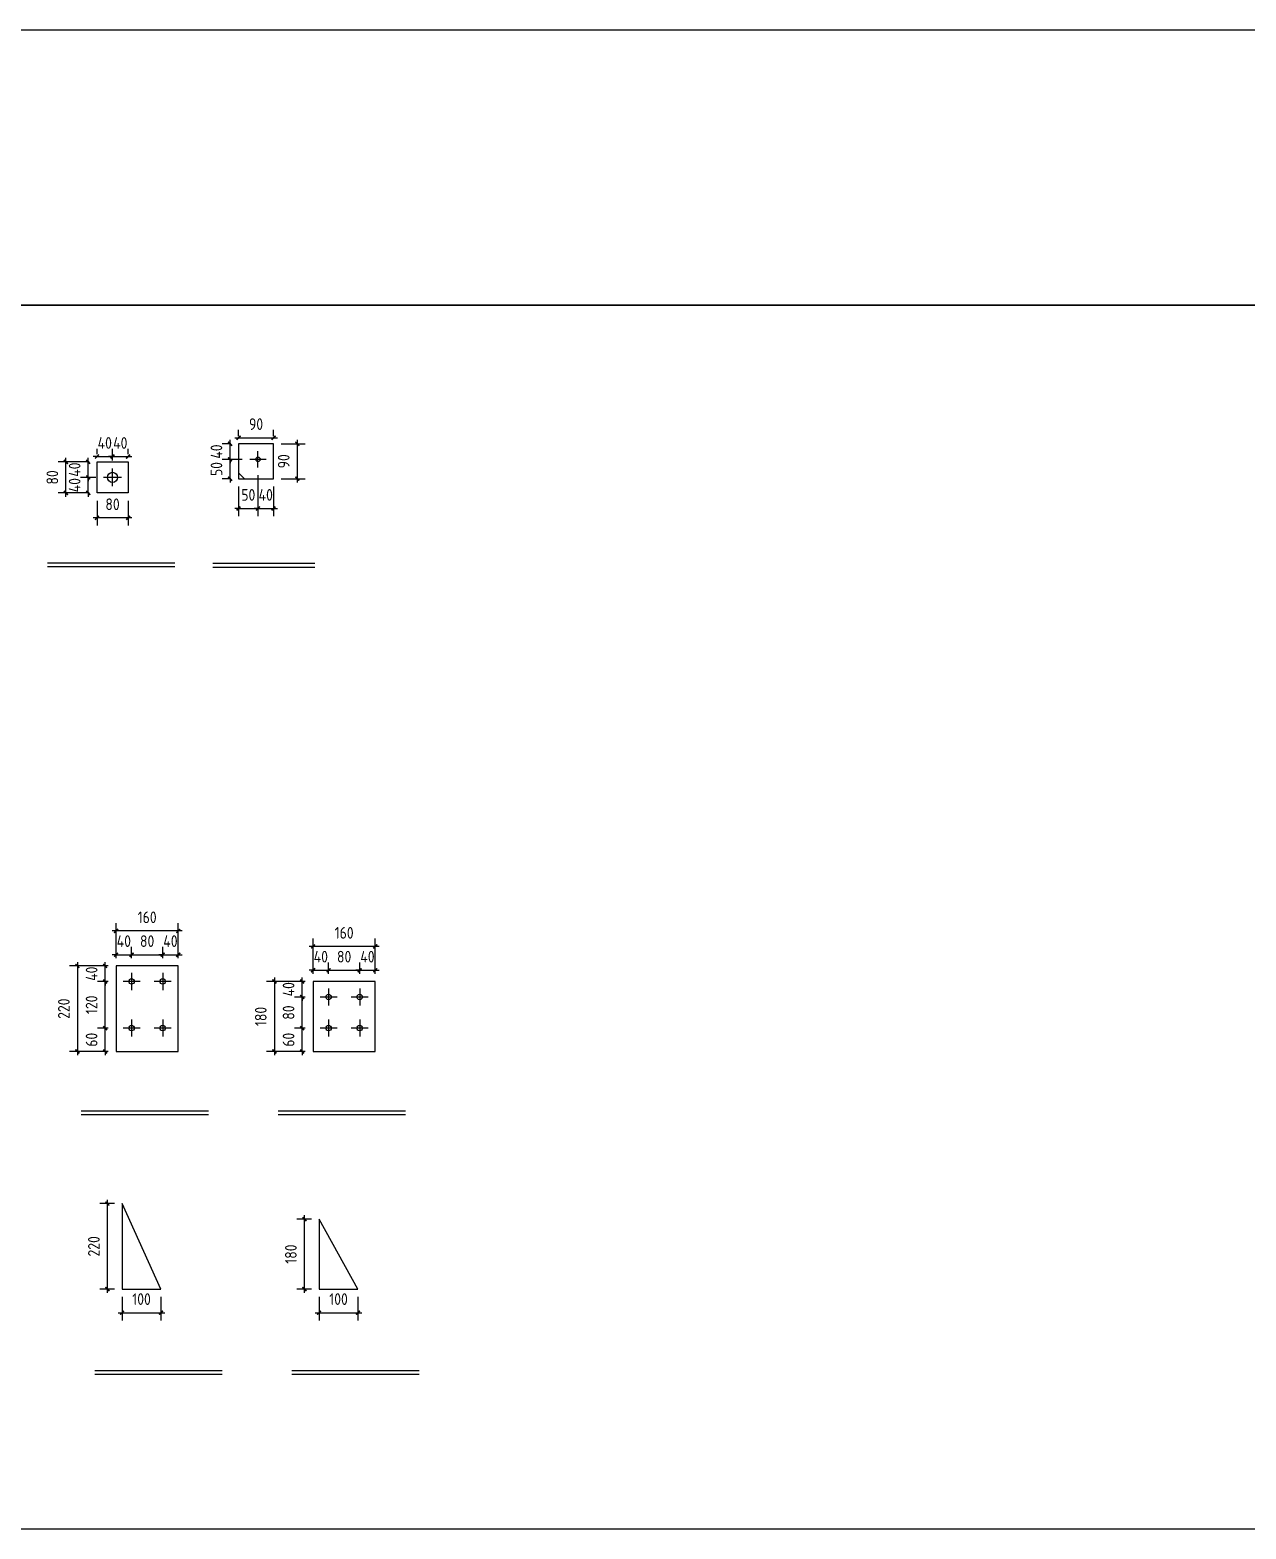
# Model space of a CAD drawing. Extents: x 564571 to 676920, y 109762 to 182243.
# Drawn here: x 566781 to 569912, y 171862 to 175721 of the extents above; entities that cross this region are included whole.
import ezdxf

# ---------------------------------------------------------------- set-up
doc = ezdxf.new("R2010")
doc.units = 0
doc.header["$LTSCALE"] = 1000
doc.header["$MEASUREMENT"] = 0
doc.styles.get("Standard").update_dxf_attribs({"font": 'gbenor.shx', "bigfont": 'gbcbig.shx'})
doc.dimstyles.get("Standard").update_dxf_attribs({"dimscale": 100, "dimtxt": 3.5, "dimasz": 1, "dimexe": 2.5, "dimexo": 3, "dimgap": 1.5, "dimtad": 1, "dimdec": 0, "dimzin": 0, "dimdsep": 46, "dimtxsty": 'Standard', "dimblk": 'ARCHTICK', "dimcen": 0.09, "dimadec": 0, "dimazin": 0, "dimtfac": 1, "dimtdec": 0, "dimtix": 1, "dimtmove": 2, "dimatfit": 3, "dimfxl": 1, "dimtolj": 1, "dimtzin": 0, "dimarcsym": 0})

# ---------------------------------------------------------------- blocks, each defined once
blk = doc.blocks.new('_ArchTick')
at = {"color": 0, "linetype": 'ByBlock', "const_width": 0.4}
blk.add_lwpolyline([(-0.5, -0.5), (0.5, 0.5)], dxfattribs=at)
blk = doc.blocks.new('*D6')
at = {"color": 3, "lineweight": -2}
for p, q in [((567367.8, 174574.5), (567367.8, 174469)), ((567317.8, 174545.5), (567317.8, 174469)), ((567317.8, 174489), (567307.8, 174489)), ((567317.8, 174489), (567367.8, 174489)), ((567367.8, 174489), (567377.8, 174489))]:
    blk.add_line(p, q, dxfattribs=at)
at = {"layer": 'Defpoints', "color": 0}
for p in [(567367.8, 174594.5), (567317.8, 174565.5), (567367.8, 174489)]:
    blk.add_point(p, dxfattribs=at)
at = {"color": 3, "lineweight": -2, "xscale": 10, "yscale": 10, "zscale": 10}
blk.add_blockref('_ArchTick', (567317.8, 174489), dxfattribs=at)
at = {"color": 3, "lineweight": -2, "xscale": 10, "yscale": 10, "zscale": 10, "rotation": 180}
blk.add_blockref('_ArchTick', (567367.8, 174489), dxfattribs=at)
at = {"color": 0, "insert": (567342.8, 174524), "char_height": 30, "attachment_point": 5}
blk.add_mtext('\\A1;50', dxfattribs=at)
blk = doc.blocks.new('*D7')
at = {"color": 3, "lineweight": -2}
for p, q in [((567367.8, 174574.5), (567367.8, 174469)), ((567407.8, 174545.5), (567407.8, 174469)), ((567367.8, 174489), (567357.8, 174489)), ((567367.8, 174489), (567407.8, 174489)), ((567407.8, 174489), (567417.8, 174489))]:
    blk.add_line(p, q, dxfattribs=at)
at = {"layer": 'Defpoints', "color": 0}
for p in [(567367.8, 174594.5), (567407.8, 174565.5), (567407.8, 174489)]:
    blk.add_point(p, dxfattribs=at)
at = {"color": 3, "lineweight": -2, "xscale": 10, "yscale": 10, "zscale": 10}
blk.add_blockref('_ArchTick', (567367.8, 174489), dxfattribs=at)
at = {"color": 3, "lineweight": -2, "xscale": 10, "yscale": 10, "zscale": 10, "rotation": 180}
blk.add_blockref('_ArchTick', (567407.8, 174489), dxfattribs=at)
at = {"color": 0, "insert": (567387.8, 174524), "char_height": 30, "attachment_point": 5}
blk.add_mtext('\\A1;40', dxfattribs=at)
blk = doc.blocks.new('*D8')
at = {"color": 3, "lineweight": -2}
for p, q in [((567326.8, 174615.5), (567275.9, 174615.5)), ((567295.9, 174615.5), (567295.9, 174625.5)), ((567295.9, 174565.5), (567295.9, 174615.5)), ((567297.8, 174565.5), (567275.9, 174565.5)), ((567295.9, 174565.5), (567295.9, 174555.5))]:
    blk.add_line(p, q, dxfattribs=at)
at = {"layer": 'Defpoints', "color": 0}
for p in [(567295.9, 174615.5), (567346.8, 174615.5), (567317.8, 174565.5)]:
    blk.add_point(p, dxfattribs=at)
at = {"color": 3, "lineweight": -2, "xscale": 10, "yscale": 10, "zscale": 10}
for p, rotation in [((567295.9, 174615.5), 270), ((567295.9, 174565.5), 90)]:
    blk.add_blockref('_ArchTick', p, dxfattribs=dict(at, rotation=rotation))
at = {"color": 0, "insert": (567260.9, 174590.5), "char_height": 30, "attachment_point": 5, "rotation": 90}
blk.add_mtext('\\A1;50', dxfattribs=at)
blk = doc.blocks.new('*D9')
at = {"color": 3, "lineweight": -2}
for p, q in [((567297.8, 174655.5), (567275.9, 174655.5)), ((567295.9, 174655.5), (567295.9, 174665.5)), ((567295.9, 174615.5), (567295.9, 174655.5)), ((567326.8, 174615.5), (567275.9, 174615.5)), ((567295.9, 174615.5), (567295.9, 174605.5))]:
    blk.add_line(p, q, dxfattribs=at)
at = {"layer": 'Defpoints', "color": 0}
for p in [(567295.9, 174655.5), (567317.8, 174655.5), (567346.8, 174615.5)]:
    blk.add_point(p, dxfattribs=at)
at = {"color": 3, "lineweight": -2, "xscale": 10, "yscale": 10, "zscale": 10}
for p, rotation in [((567295.9, 174655.5), 270), ((567295.9, 174615.5), 90)]:
    blk.add_blockref('_ArchTick', p, dxfattribs=dict(at, rotation=rotation))
at = {"color": 0, "insert": (567260.9, 174635.5), "char_height": 30, "attachment_point": 5, "rotation": 90}
blk.add_mtext('\\A1;40', dxfattribs=at)
blk = doc.blocks.new('*D10')
at = {"color": 3, "lineweight": -2}
for p, q in [((567307.8, 174671.1), (567417.8, 174671.1)), ((567317.8, 174675.5), (567317.8, 174691.1)), ((567407.8, 174675.5), (567407.8, 174691.1))]:
    blk.add_line(p, q, dxfattribs=at)
at = {"layer": 'Defpoints', "color": 0}
for p in [(567407.8, 174671.1), (567317.8, 174655.5), (567407.8, 174655.5)]:
    blk.add_point(p, dxfattribs=at)
at = {"color": 3, "lineweight": -2, "xscale": 10, "yscale": 10, "zscale": 10, "rotation": 180}
blk.add_blockref('_ArchTick', (567317.8, 174671.1), dxfattribs=at)
at = {"color": 3, "lineweight": -2, "xscale": 10, "yscale": 10, "zscale": 10}
blk.add_blockref('_ArchTick', (567407.8, 174671.1), dxfattribs=at)
at = {"color": 0, "insert": (567362.8, 174706.1), "char_height": 30, "attachment_point": 5}
blk.add_mtext('\\A1;90', dxfattribs=at)
blk = doc.blocks.new('*D11')
at = {"color": 3, "lineweight": -2}
for p, q in [((567427.8, 174655.5), (567489.1, 174655.5)), ((567469.1, 174555.5), (567469.1, 174665.5)), ((567427.8, 174565.5), (567489.1, 174565.5))]:
    blk.add_line(p, q, dxfattribs=at)
at = {"layer": 'Defpoints', "color": 0}
for p in [(567407.8, 174655.5), (567469.1, 174655.5), (567407.8, 174565.5)]:
    blk.add_point(p, dxfattribs=at)
at = {"color": 3, "lineweight": -2, "xscale": 10, "yscale": 10, "zscale": 10}
for p, rotation in [((567469.1, 174655.5), 90), ((567469.1, 174565.5), 270)]:
    blk.add_blockref('_ArchTick', p, dxfattribs=dict(at, rotation=rotation))
at = {"color": 0, "insert": (567434.1, 174610.5), "char_height": 30, "attachment_point": 5, "rotation": 90}
blk.add_mtext('\\A1;90', dxfattribs=at)
blk = doc.blocks.new('*D20')
at = {"color": 3, "lineweight": -2}
for p, q in [((566950.3, 174569.1), (566910.7, 174569.1)), ((566930.7, 174569.1), (566930.7, 174579.1)), ((566930.7, 174529), (566930.7, 174569.1)), ((566933.3, 174529), (566910.7, 174529)), ((566930.7, 174529), (566930.7, 174519))]:
    blk.add_line(p, q, dxfattribs=at)
at = {"layer": 'Defpoints', "color": 0}
for p in [(566930.7, 174569.1), (566970.3, 174569.1), (566953.3, 174529)]:
    blk.add_point(p, dxfattribs=at)
at = {"color": 3, "lineweight": -2, "xscale": 10, "yscale": 10, "zscale": 10}
for p, rotation in [((566930.7, 174569.1), 270), ((566930.7, 174529), 90)]:
    blk.add_blockref('_ArchTick', p, dxfattribs=dict(at, rotation=rotation))
at = {"color": 0, "insert": (566895.7, 174549), "char_height": 30, "attachment_point": 5, "rotation": 90}
blk.add_mtext('\\A1;40', dxfattribs=at)
blk = doc.blocks.new('*D21')
at = {"color": 3, "lineweight": -2}
for p, q in [((566933.3, 174609), (566910.7, 174609)), ((566930.7, 174609), (566930.7, 174619)), ((566930.7, 174569.1), (566930.7, 174609)), ((566950.3, 174569.1), (566910.7, 174569.1)), ((566930.7, 174569.1), (566930.7, 174559.1))]:
    blk.add_line(p, q, dxfattribs=at)
at = {"layer": 'Defpoints', "color": 0}
for p in [(566930.7, 174609), (566953.3, 174609), (566970.3, 174569.1)]:
    blk.add_point(p, dxfattribs=at)
at = {"color": 3, "lineweight": -2, "xscale": 10, "yscale": 10, "zscale": 10}
for p, rotation in [((566930.7, 174609), 270), ((566930.7, 174569.1), 90)]:
    blk.add_blockref('_ArchTick', p, dxfattribs=dict(at, rotation=rotation))
at = {"color": 0, "insert": (566895.7, 174589), "char_height": 30, "attachment_point": 5, "rotation": 90}
blk.add_mtext('\\A1;40', dxfattribs=at)
blk = doc.blocks.new('*D22')
at = {"color": 3, "lineweight": -2}
for p, q in [((566933.3, 174609), (566853.3, 174609)), ((566873.3, 174519), (566873.3, 174619)), ((566933.3, 174529), (566853.3, 174529))]:
    blk.add_line(p, q, dxfattribs=at)
at = {"layer": 'Defpoints', "color": 0}
for p in [(566873.3, 174609), (566953.3, 174609), (566953.3, 174529)]:
    blk.add_point(p, dxfattribs=at)
at = {"color": 3, "lineweight": -2, "xscale": 10, "yscale": 10, "zscale": 10}
for p, rotation in [((566873.3, 174609), 90), ((566873.3, 174529), 270)]:
    blk.add_blockref('_ArchTick', p, dxfattribs=dict(at, rotation=rotation))
at = {"color": 0, "insert": (566838.3, 174569), "char_height": 30, "attachment_point": 5, "rotation": 90}
blk.add_mtext('\\A1;80', dxfattribs=at)
blk = doc.blocks.new('*D23')
at = {"color": 3, "lineweight": -2}
for p, q in [((566953.3, 174629), (566953.3, 174642.7)), ((566993.3, 174612.1), (566993.3, 174642.7)), ((566953.3, 174622.7), (566943.3, 174622.7)), ((566953.3, 174622.7), (566993.3, 174622.7)), ((566993.3, 174622.7), (567003.3, 174622.7))]:
    blk.add_line(p, q, dxfattribs=at)
at = {"layer": 'Defpoints', "color": 0}
for p in [(566953.3, 174609), (566993.3, 174622.7), (566993.3, 174592.1)]:
    blk.add_point(p, dxfattribs=at)
at = {"color": 3, "lineweight": -2, "xscale": 10, "yscale": 10, "zscale": 10}
blk.add_blockref('_ArchTick', (566953.3, 174622.7), dxfattribs=at)
at = {"color": 3, "lineweight": -2, "xscale": 10, "yscale": 10, "zscale": 10, "rotation": 180}
blk.add_blockref('_ArchTick', (566993.3, 174622.7), dxfattribs=at)
at = {"color": 0, "insert": (566973.3, 174657.7), "char_height": 30, "attachment_point": 5}
blk.add_mtext('\\A1;40', dxfattribs=at)
blk = doc.blocks.new('*D24')
at = {"color": 3, "lineweight": -2}
for p, q in [((566993.3, 174612.1), (566993.3, 174642.7)), ((567033.3, 174629), (567033.3, 174642.7)), ((566993.3, 174622.7), (566983.3, 174622.7)), ((566993.3, 174622.7), (567033.3, 174622.7)), ((567033.3, 174622.7), (567043.3, 174622.7))]:
    blk.add_line(p, q, dxfattribs=at)
at = {"layer": 'Defpoints', "color": 0}
for p in [(566993.3, 174592.1), (567033.3, 174622.7), (567033.3, 174609)]:
    blk.add_point(p, dxfattribs=at)
at = {"color": 3, "lineweight": -2, "xscale": 10, "yscale": 10, "zscale": 10}
blk.add_blockref('_ArchTick', (566993.3, 174622.7), dxfattribs=at)
at = {"color": 3, "lineweight": -2, "xscale": 10, "yscale": 10, "zscale": 10, "rotation": 180}
blk.add_blockref('_ArchTick', (567033.3, 174622.7), dxfattribs=at)
at = {"color": 0, "insert": (567013.3, 174657.7), "char_height": 30, "attachment_point": 5}
blk.add_mtext('\\A1;40', dxfattribs=at)
blk = doc.blocks.new('*D25')
at = {"color": 3, "lineweight": -2}
for p, q in [((566953.3, 174509), (566953.3, 174444.9)), ((567033.3, 174509), (567033.3, 174444.9)), ((567043.3, 174464.9), (566943.3, 174464.9))]:
    blk.add_line(p, q, dxfattribs=at)
at = {"layer": 'Defpoints', "color": 0}
for p in [(566953.3, 174529), (567033.3, 174529), (566953.3, 174464.9)]:
    blk.add_point(p, dxfattribs=at)
at = {"color": 3, "lineweight": -2, "xscale": 10, "yscale": 10, "zscale": 10, "rotation": 180}
blk.add_blockref('_ArchTick', (566953.3, 174464.9), dxfattribs=at)
at = {"color": 3, "lineweight": -2, "xscale": 10, "yscale": 10, "zscale": 10}
blk.add_blockref('_ArchTick', (567033.3, 174464.9), dxfattribs=at)
at = {"color": 0, "insert": (566993.3, 174499.9), "char_height": 30, "attachment_point": 5}
blk.add_mtext('\\A1;80', dxfattribs=at)
blk = doc.blocks.new('*D38')
at = {"color": 3, "lineweight": -2}
for p, q in [((566974.3, 173151.6), (566974.3, 173161.6)), ((566982.4, 173151.6), (566954.3, 173151.6)), ((566974.3, 173091.6), (566974.3, 173151.6)), ((566982.4, 173091.6), (566954.3, 173091.6)), ((566974.3, 173091.6), (566974.3, 173081.6))]:
    blk.add_line(p, q, dxfattribs=at)
at = {"layer": 'Defpoints', "color": 0}
for p in [(566974.3, 173151.6), (567002.4, 173151.6), (567002.4, 173091.6)]:
    blk.add_point(p, dxfattribs=at)
at = {"color": 3, "lineweight": -2, "xscale": 10, "yscale": 10, "zscale": 10}
for p, rotation in [((566974.3, 173151.6), 270), ((566974.3, 173091.6), 90)]:
    blk.add_blockref('_ArchTick', p, dxfattribs=dict(at, rotation=rotation))
at = {"color": 0, "insert": (566939.3, 173121.6), "char_height": 30, "attachment_point": 5, "rotation": 90}
blk.add_mtext('\\A1;60', dxfattribs=at)
blk = doc.blocks.new('*D39')
at = {"color": 3, "lineweight": -2}
for p, q in [((566974.3, 173141.6), (566974.3, 173281.6)), ((566982.4, 173271.6), (566954.3, 173271.6)), ((566982.4, 173151.6), (566954.3, 173151.6))]:
    blk.add_line(p, q, dxfattribs=at)
at = {"layer": 'Defpoints', "color": 0}
for p in [(566974.3, 173271.6), (567002.4, 173271.6), (567002.4, 173151.6)]:
    blk.add_point(p, dxfattribs=at)
at = {"color": 3, "lineweight": -2, "xscale": 10, "yscale": 10, "zscale": 10}
for p, rotation in [((566974.3, 173271.6), 90), ((566974.3, 173151.6), 270)]:
    blk.add_blockref('_ArchTick', p, dxfattribs=dict(at, rotation=rotation))
at = {"color": 0, "insert": (566939.3, 173211.6), "char_height": 30, "attachment_point": 5, "rotation": 90}
blk.add_mtext('\\A1;120', dxfattribs=at)
blk = doc.blocks.new('*D42')
at = {"color": 3, "lineweight": -2}
for p, q in [((566974.3, 173311.6), (566974.3, 173321.6)), ((566982.4, 173311.6), (566954.3, 173311.6)), ((566974.3, 173271.6), (566974.3, 173311.6)), ((566982.4, 173271.6), (566954.3, 173271.6)), ((566974.3, 173271.6), (566974.3, 173261.6))]:
    blk.add_line(p, q, dxfattribs=at)
at = {"layer": 'Defpoints', "color": 0}
for p in [(566974.3, 173311.6), (567002.4, 173311.6), (567002.4, 173271.6)]:
    blk.add_point(p, dxfattribs=at)
at = {"color": 3, "lineweight": -2, "xscale": 10, "yscale": 10, "zscale": 10}
for p, rotation in [((566974.3, 173311.6), 270), ((566974.3, 173271.6), 90)]:
    blk.add_blockref('_ArchTick', p, dxfattribs=dict(at, rotation=rotation))
at = {"color": 0, "insert": (566939.3, 173291.6), "char_height": 30, "attachment_point": 5, "rotation": 90}
blk.add_mtext('\\A1;40', dxfattribs=at)
blk = doc.blocks.new('*D43')
at = {"color": 3, "lineweight": -2}
for p, q in [((566902.9, 173321.6), (566902.9, 173081.6)), ((566982.4, 173311.6), (566882.9, 173311.6)), ((566982.4, 173091.6), (566882.9, 173091.6))]:
    blk.add_line(p, q, dxfattribs=at)
at = {"layer": 'Defpoints', "color": 0}
for p in [(567002.4, 173311.6), (566902.9, 173091.6), (567002.4, 173091.6)]:
    blk.add_point(p, dxfattribs=at)
at = {"color": 3, "lineweight": -2, "xscale": 10, "yscale": 10, "zscale": 10}
for p, rotation in [((566902.9, 173311.6), 90), ((566902.9, 173091.6), 270)]:
    blk.add_blockref('_ArchTick', p, dxfattribs=dict(at, rotation=rotation))
at = {"color": 0, "insert": (566867.9, 173201.6), "char_height": 30, "attachment_point": 5, "rotation": 90}
blk.add_mtext('\\A1;220', dxfattribs=at)
blk = doc.blocks.new('*D40')
at = {"color": 3, "lineweight": -2}
for p, q in [((567002.4, 173331.6), (567002.4, 173360.4)), ((567042.4, 173331.6), (567042.4, 173360.4)), ((567002.4, 173340.4), (566992.4, 173340.4)), ((567002.4, 173340.4), (567042.4, 173340.4)), ((567042.4, 173340.4), (567052.4, 173340.4))]:
    blk.add_line(p, q, dxfattribs=at)
at = {"layer": 'Defpoints', "color": 0}
for p in [(567042.4, 173340.4), (567002.4, 173311.6), (567042.4, 173311.6)]:
    blk.add_point(p, dxfattribs=at)
at = {"color": 3, "lineweight": -2, "xscale": 10, "yscale": 10, "zscale": 10}
blk.add_blockref('_ArchTick', (567002.4, 173340.4), dxfattribs=at)
at = {"color": 3, "lineweight": -2, "xscale": 10, "yscale": 10, "zscale": 10, "rotation": 180}
blk.add_blockref('_ArchTick', (567042.4, 173340.4), dxfattribs=at)
at = {"color": 0, "insert": (567022.4, 173375.4), "char_height": 30, "attachment_point": 5}
blk.add_mtext('\\A1;40', dxfattribs=at)
blk = doc.blocks.new('*D41')
at = {"color": 3, "lineweight": -2}
for p, q in [((567042.4, 173331.6), (567042.4, 173360.4)), ((567122.4, 173331.6), (567122.4, 173360.4)), ((567032.4, 173340.4), (567132.4, 173340.4))]:
    blk.add_line(p, q, dxfattribs=at)
at = {"layer": 'Defpoints', "color": 0}
for p in [(567122.4, 173340.4), (567042.4, 173311.6), (567122.4, 173311.6)]:
    blk.add_point(p, dxfattribs=at)
at = {"color": 3, "lineweight": -2, "xscale": 10, "yscale": 10, "zscale": 10, "rotation": 180}
blk.add_blockref('_ArchTick', (567042.4, 173340.4), dxfattribs=at)
at = {"color": 3, "lineweight": -2, "xscale": 10, "yscale": 10, "zscale": 10}
blk.add_blockref('_ArchTick', (567122.4, 173340.4), dxfattribs=at)
at = {"color": 0, "insert": (567082.4, 173375.4), "char_height": 30, "attachment_point": 5}
blk.add_mtext('\\A1;80', dxfattribs=at)
blk = doc.blocks.new('*D44')
at = {"color": 3, "lineweight": -2}
for p, q in [((567122.4, 173331.6), (567122.4, 173360.4)), ((567162.4, 173331.6), (567162.4, 173360.4)), ((567122.4, 173340.4), (567112.4, 173340.4)), ((567122.4, 173340.4), (567162.4, 173340.4)), ((567162.4, 173340.4), (567172.4, 173340.4))]:
    blk.add_line(p, q, dxfattribs=at)
at = {"layer": 'Defpoints', "color": 0}
for p in [(567162.4, 173340.4), (567122.4, 173311.6), (567162.4, 173311.6)]:
    blk.add_point(p, dxfattribs=at)
at = {"color": 3, "lineweight": -2, "xscale": 10, "yscale": 10, "zscale": 10}
blk.add_blockref('_ArchTick', (567122.4, 173340.4), dxfattribs=at)
at = {"color": 3, "lineweight": -2, "xscale": 10, "yscale": 10, "zscale": 10, "rotation": 180}
blk.add_blockref('_ArchTick', (567162.4, 173340.4), dxfattribs=at)
at = {"color": 0, "insert": (567142.4, 173375.4), "char_height": 30, "attachment_point": 5}
blk.add_mtext('\\A1;40', dxfattribs=at)
blk = doc.blocks.new('*D45')
at = {"color": 3, "lineweight": -2}
for p, q in [((567172.4, 173401.8), (566992.4, 173401.8)), ((567002.4, 173331.6), (567002.4, 173421.8)), ((567162.4, 173331.6), (567162.4, 173421.8))]:
    blk.add_line(p, q, dxfattribs=at)
at = {"layer": 'Defpoints', "color": 0}
for p in [(567002.4, 173401.8), (567002.4, 173311.6), (567162.4, 173311.6)]:
    blk.add_point(p, dxfattribs=at)
at = {"color": 3, "lineweight": -2, "xscale": 10, "yscale": 10, "zscale": 10, "rotation": 180}
blk.add_blockref('_ArchTick', (567002.4, 173401.8), dxfattribs=at)
at = {"color": 3, "lineweight": -2, "xscale": 10, "yscale": 10, "zscale": 10}
blk.add_blockref('_ArchTick', (567162.4, 173401.8), dxfattribs=at)
at = {"color": 0, "insert": (567082.4, 173436.8), "char_height": 30, "attachment_point": 5}
blk.add_mtext('\\A1;160', dxfattribs=at)
blk = doc.blocks.new('*D46')
at = {"color": 3, "lineweight": -2}
for p, q in [((566998, 172699.9), (566960.2, 172699.9)), ((566980.2, 172469.9), (566980.2, 172709.9)), ((566998, 172479.9), (566960.2, 172479.9))]:
    blk.add_line(p, q, dxfattribs=at)
at = {"layer": 'Defpoints', "color": 0}
for p in [(566980.2, 172699.9), (567018, 172699.9), (567018, 172479.9)]:
    blk.add_point(p, dxfattribs=at)
at = {"color": 3, "lineweight": -2, "xscale": 10, "yscale": 10, "zscale": 10}
for p, rotation in [((566980.2, 172699.9), 90), ((566980.2, 172479.9), 270)]:
    blk.add_blockref('_ArchTick', p, dxfattribs=dict(at, rotation=rotation))
at = {"color": 0, "insert": (566945.2, 172589.9), "char_height": 30, "attachment_point": 5, "rotation": 90}
blk.add_mtext('\\A1;220', dxfattribs=at)
blk = doc.blocks.new('*D47')
at = {"color": 3, "lineweight": -2}
for p, q in [((567018, 172459.9), (567018, 172399)), ((567118, 172459.9), (567118, 172399)), ((567008, 172419), (567128, 172419))]:
    blk.add_line(p, q, dxfattribs=at)
at = {"layer": 'Defpoints', "color": 0}
for p in [(567018, 172479.9), (567118, 172479.9), (567118, 172419)]:
    blk.add_point(p, dxfattribs=at)
at = {"color": 3, "lineweight": -2, "xscale": 10, "yscale": 10, "zscale": 10, "rotation": 180}
blk.add_blockref('_ArchTick', (567018, 172419), dxfattribs=at)
at = {"color": 3, "lineweight": -2, "xscale": 10, "yscale": 10, "zscale": 10}
blk.add_blockref('_ArchTick', (567118, 172419), dxfattribs=at)
at = {"color": 0, "insert": (567068, 172454), "char_height": 30, "attachment_point": 5}
blk.add_mtext('\\A1;100', dxfattribs=at)
blk = doc.blocks.new('*D48')
at = {"color": 3, "lineweight": -2}
for p, q in [((567481.5, 173151.6), (567481.5, 173161.6)), ((567489.6, 173151.6), (567461.5, 173151.6)), ((567481.5, 173091.6), (567481.5, 173151.6)), ((567489.6, 173091.6), (567461.5, 173091.6)), ((567481.5, 173091.6), (567481.5, 173081.6))]:
    blk.add_line(p, q, dxfattribs=at)
at = {"layer": 'Defpoints', "color": 0}
for p in [(567481.5, 173151.6), (567509.6, 173151.6), (567509.6, 173091.6)]:
    blk.add_point(p, dxfattribs=at)
at = {"color": 3, "lineweight": -2, "xscale": 10, "yscale": 10, "zscale": 10}
for p, rotation in [((567481.5, 173151.6), 270), ((567481.5, 173091.6), 90)]:
    blk.add_blockref('_ArchTick', p, dxfattribs=dict(at, rotation=rotation))
at = {"color": 0, "insert": (567446.5, 173121.6), "char_height": 30, "attachment_point": 5, "rotation": 90}
blk.add_mtext('\\A1;60', dxfattribs=at)
blk = doc.blocks.new('*D49')
at = {"color": 3, "lineweight": -2}
for p, q in [((567481.5, 173141.6), (567481.5, 173241.6)), ((567489.6, 173231.6), (567461.5, 173231.6)), ((567489.6, 173151.6), (567461.5, 173151.6))]:
    blk.add_line(p, q, dxfattribs=at)
at = {"layer": 'Defpoints', "color": 0}
for p in [(567481.5, 173231.6), (567509.6, 173231.6), (567509.6, 173151.6)]:
    blk.add_point(p, dxfattribs=at)
at = {"color": 3, "lineweight": -2, "xscale": 10, "yscale": 10, "zscale": 10}
for p, rotation in [((567481.5, 173231.6), 90), ((567481.5, 173151.6), 270)]:
    blk.add_blockref('_ArchTick', p, dxfattribs=dict(at, rotation=rotation))
at = {"color": 0, "insert": (567446.5, 173191.6), "char_height": 30, "attachment_point": 5, "rotation": 90}
blk.add_mtext('\\A1;80', dxfattribs=at)
blk = doc.blocks.new('*D52')
at = {"color": 3, "lineweight": -2}
for p, q in [((567481.5, 173271.6), (567481.5, 173281.6)), ((567489.6, 173271.6), (567461.5, 173271.6)), ((567481.5, 173231.6), (567481.5, 173271.6)), ((567489.6, 173231.6), (567461.5, 173231.6)), ((567481.5, 173231.6), (567481.5, 173221.6))]:
    blk.add_line(p, q, dxfattribs=at)
at = {"layer": 'Defpoints', "color": 0}
for p in [(567481.5, 173271.6), (567509.6, 173271.6), (567509.6, 173231.6)]:
    blk.add_point(p, dxfattribs=at)
at = {"color": 3, "lineweight": -2, "xscale": 10, "yscale": 10, "zscale": 10}
for p, rotation in [((567481.5, 173271.6), 270), ((567481.5, 173231.6), 90)]:
    blk.add_blockref('_ArchTick', p, dxfattribs=dict(at, rotation=rotation))
at = {"color": 0, "insert": (567446.5, 173251.6), "char_height": 30, "attachment_point": 5, "rotation": 90}
blk.add_mtext('\\A1;40', dxfattribs=at)
blk = doc.blocks.new('*D53')
at = {"color": 3, "lineweight": -2}
for p, q in [((567410, 173281.6), (567410, 173081.6)), ((567489.6, 173271.6), (567390, 173271.6)), ((567489.6, 173091.6), (567390, 173091.6))]:
    blk.add_line(p, q, dxfattribs=at)
at = {"layer": 'Defpoints', "color": 0}
for p in [(567509.6, 173271.6), (567410, 173091.6), (567509.6, 173091.6)]:
    blk.add_point(p, dxfattribs=at)
at = {"color": 3, "lineweight": -2, "xscale": 10, "yscale": 10, "zscale": 10}
for p, rotation in [((567410, 173271.6), 90), ((567410, 173091.6), 270)]:
    blk.add_blockref('_ArchTick', p, dxfattribs=dict(at, rotation=rotation))
at = {"color": 0, "insert": (567375, 173181.6), "char_height": 30, "attachment_point": 5, "rotation": 90}
blk.add_mtext('\\A1;180', dxfattribs=at)
blk = doc.blocks.new('*D50')
at = {"color": 3, "lineweight": -2}
for p, q in [((567509.6, 173291.6), (567509.6, 173320.4)), ((567549.6, 173291.6), (567549.6, 173320.4)), ((567509.6, 173300.4), (567499.6, 173300.4)), ((567509.6, 173300.4), (567549.6, 173300.4)), ((567549.6, 173300.4), (567559.6, 173300.4))]:
    blk.add_line(p, q, dxfattribs=at)
at = {"layer": 'Defpoints', "color": 0}
for p in [(567549.6, 173300.4), (567509.6, 173271.6), (567549.6, 173271.6)]:
    blk.add_point(p, dxfattribs=at)
at = {"color": 3, "lineweight": -2, "xscale": 10, "yscale": 10, "zscale": 10}
blk.add_blockref('_ArchTick', (567509.6, 173300.4), dxfattribs=at)
at = {"color": 3, "lineweight": -2, "xscale": 10, "yscale": 10, "zscale": 10, "rotation": 180}
blk.add_blockref('_ArchTick', (567549.6, 173300.4), dxfattribs=at)
at = {"color": 0, "insert": (567529.6, 173335.4), "char_height": 30, "attachment_point": 5}
blk.add_mtext('\\A1;40', dxfattribs=at)
blk = doc.blocks.new('*D51')
at = {"color": 3, "lineweight": -2}
for p, q in [((567549.6, 173291.6), (567549.6, 173320.4)), ((567629.6, 173291.6), (567629.6, 173320.4)), ((567539.6, 173300.4), (567639.6, 173300.4))]:
    blk.add_line(p, q, dxfattribs=at)
at = {"layer": 'Defpoints', "color": 0}
for p in [(567629.6, 173300.4), (567549.6, 173271.6), (567629.6, 173271.6)]:
    blk.add_point(p, dxfattribs=at)
at = {"color": 3, "lineweight": -2, "xscale": 10, "yscale": 10, "zscale": 10, "rotation": 180}
blk.add_blockref('_ArchTick', (567549.6, 173300.4), dxfattribs=at)
at = {"color": 3, "lineweight": -2, "xscale": 10, "yscale": 10, "zscale": 10}
blk.add_blockref('_ArchTick', (567629.6, 173300.4), dxfattribs=at)
at = {"color": 0, "insert": (567589.6, 173335.4), "char_height": 30, "attachment_point": 5}
blk.add_mtext('\\A1;80', dxfattribs=at)
blk = doc.blocks.new('*D54')
at = {"color": 3, "lineweight": -2}
for p, q in [((567629.6, 173291.6), (567629.6, 173320.4)), ((567669.6, 173291.6), (567669.6, 173320.4)), ((567629.6, 173300.4), (567619.6, 173300.4)), ((567629.6, 173300.4), (567669.6, 173300.4)), ((567669.6, 173300.4), (567679.6, 173300.4))]:
    blk.add_line(p, q, dxfattribs=at)
at = {"layer": 'Defpoints', "color": 0}
for p in [(567669.6, 173300.4), (567629.6, 173271.6), (567669.6, 173271.6)]:
    blk.add_point(p, dxfattribs=at)
at = {"color": 3, "lineweight": -2, "xscale": 10, "yscale": 10, "zscale": 10}
blk.add_blockref('_ArchTick', (567629.6, 173300.4), dxfattribs=at)
at = {"color": 3, "lineweight": -2, "xscale": 10, "yscale": 10, "zscale": 10, "rotation": 180}
blk.add_blockref('_ArchTick', (567669.6, 173300.4), dxfattribs=at)
at = {"color": 0, "insert": (567649.6, 173335.4), "char_height": 30, "attachment_point": 5}
blk.add_mtext('\\A1;40', dxfattribs=at)
blk = doc.blocks.new('*D55')
at = {"color": 3, "lineweight": -2}
for p, q in [((567679.6, 173361.8), (567499.6, 173361.8)), ((567509.6, 173291.6), (567509.6, 173381.8)), ((567669.6, 173291.6), (567669.6, 173381.8))]:
    blk.add_line(p, q, dxfattribs=at)
at = {"layer": 'Defpoints', "color": 0}
for p in [(567509.6, 173361.8), (567509.6, 173271.6), (567669.6, 173271.6)]:
    blk.add_point(p, dxfattribs=at)
at = {"color": 3, "lineweight": -2, "xscale": 10, "yscale": 10, "zscale": 10, "rotation": 180}
blk.add_blockref('_ArchTick', (567509.6, 173361.8), dxfattribs=at)
at = {"color": 3, "lineweight": -2, "xscale": 10, "yscale": 10, "zscale": 10}
blk.add_blockref('_ArchTick', (567669.6, 173361.8), dxfattribs=at)
at = {"color": 0, "insert": (567589.6, 173396.8), "char_height": 30, "attachment_point": 5}
blk.add_mtext('\\A1;160', dxfattribs=at)
blk = doc.blocks.new('*D56')
at = {"color": 3, "lineweight": -2}
for p, q in [((567505.2, 172659.9), (567467.4, 172659.9)), ((567487.4, 172469.9), (567487.4, 172669.9)), ((567505.2, 172479.9), (567467.4, 172479.9))]:
    blk.add_line(p, q, dxfattribs=at)
at = {"layer": 'Defpoints', "color": 0}
for p in [(567487.4, 172659.9), (567525.2, 172659.9), (567525.2, 172479.9)]:
    blk.add_point(p, dxfattribs=at)
at = {"color": 3, "lineweight": -2, "xscale": 10, "yscale": 10, "zscale": 10}
for p, rotation in [((567487.4, 172659.9), 90), ((567487.4, 172479.9), 270)]:
    blk.add_blockref('_ArchTick', p, dxfattribs=dict(at, rotation=rotation))
at = {"color": 0, "insert": (567452.4, 172569.9), "char_height": 30, "attachment_point": 5, "rotation": 90}
blk.add_mtext('\\A1;180', dxfattribs=at)
blk = doc.blocks.new('*D57')
at = {"color": 3, "lineweight": -2}
for p, q in [((567525.2, 172459.9), (567525.2, 172399)), ((567625.2, 172459.9), (567625.2, 172399)), ((567515.2, 172419), (567635.2, 172419))]:
    blk.add_line(p, q, dxfattribs=at)
at = {"layer": 'Defpoints', "color": 0}
for p in [(567525.2, 172479.9), (567625.2, 172479.9), (567625.2, 172419)]:
    blk.add_point(p, dxfattribs=at)
at = {"color": 3, "lineweight": -2, "xscale": 10, "yscale": 10, "zscale": 10, "rotation": 180}
blk.add_blockref('_ArchTick', (567525.2, 172419), dxfattribs=at)
at = {"color": 3, "lineweight": -2, "xscale": 10, "yscale": 10, "zscale": 10}
blk.add_blockref('_ArchTick', (567625.2, 172419), dxfattribs=at)
at = {"color": 0, "insert": (567575.2, 172454), "char_height": 30, "attachment_point": 5}
blk.add_mtext('\\A1;100', dxfattribs=at)

msp = doc.modelspace()

# ---------------------------------------------------------------- linework, layer by layer
for p, q in [((567317.8, 174655.5), (567317.8, 174565.5)), ((567407.8, 174655.5), (567317.8, 174655.5)), ((567367.8, 174594.5), (567367.8, 174636.5)), ((567407.8, 174565.5), (567407.8, 174655.5)), ((566953.3, 174529), (566953.3, 174609)), ((566953.3, 174609), (567033.3, 174609)), ((566993.3, 174546.1), (566993.3, 174592.1)), ((567033.3, 174609), (567033.3, 174529)), ((567388.8, 174615.5), (567346.8, 174615.5)), ((567016.3, 174569.1), (566970.3, 174569.1)), ((567317.8, 174580.5), (567332.8, 174565.5)), ((567317.8, 174565.5), (567407.8, 174565.5)), ((567033.3, 174529), (566953.3, 174529)), ((566825.9, 174349.5), (567153.6, 174349.5)), ((566825.9, 174339.5), (567153.6, 174339.5)), ((567251.6, 174348), (567514.4, 174348)), ((567251.6, 174338), (567514.4, 174338)), ((567002.4, 173311.6), (567002.4, 173091.6)), ((567162.4, 173311.6), (567002.4, 173311.6)), ((567042.4, 173293.6), (567042.4, 173249.6)), ((567122.4, 173293.6), (567122.4, 173249.6)), ((567162.4, 173091.6), (567162.4, 173311.6)), ((567064.4, 173271.6), (567020.4, 173271.6)), ((567144.4, 173271.6), (567100.4, 173271.6)), ((567509.6, 173271.6), (567509.6, 173091.6)), ((567669.6, 173271.6), (567509.6, 173271.6)), ((567549.6, 173253.6), (567549.6, 173209.6)), ((567629.6, 173253.6), (567629.6, 173209.6)), ((567669.6, 173091.6), (567669.6, 173271.6)), ((567571.6, 173231.6), (567527.6, 173231.6)), ((567651.6, 173231.6), (567607.6, 173231.6)), ((567042.4, 173173.6), (567042.4, 173129.6)), ((567122.4, 173173.6), (567122.4, 173129.6)), ((567549.6, 173173.6), (567549.6, 173129.6)), ((567629.6, 173173.6), (567629.6, 173129.6)), ((567064.4, 173151.6), (567020.4, 173151.6)), ((567144.4, 173151.6), (567100.4, 173151.6)), ((567571.6, 173151.6), (567527.6, 173151.6)), ((567651.6, 173151.6), (567607.6, 173151.6)), ((567002.4, 173091.6), (567162.4, 173091.6)), ((567509.6, 173091.6), (567669.6, 173091.6)), ((566912.4, 172938.8), (567240.2, 172938.8)), ((567419.6, 172938.8), (567747.4, 172938.8)), ((566912.4, 172928.8), (567240.2, 172928.8)), ((567419.6, 172928.8), (567747.4, 172928.8)), ((567018, 172699.9), (567018, 172479.9)), ((567118, 172479.9), (567018, 172699.9)), ((567525.2, 172659.9), (567525.2, 172479.9)), ((567625.2, 172479.9), (567525.2, 172659.9)), ((567018, 172479.9), (567118, 172479.9)), ((567525.2, 172479.9), (567625.2, 172479.9)), ((566947.5, 172270.6), (567275.3, 172270.6)), ((566947.5, 172260.6), (567275.3, 172260.6)), ((567454.7, 172270.6), (567782.4, 172270.6)), ((567454.7, 172260.6), (567782.4, 172260.6))]:
    msp.add_line(p, q)
for points in [[(570594.1, 175012.3), (566139.1, 175012.3), (566139.1, 175720.6), (570594.1, 175720.6)], [(566139.1, 175012.3), (570594.1, 175012.3), (570594.1, 171862.3), (566139.1, 171862.3)]]:
    msp.add_lwpolyline(points, close=True)
for centre, radius in [((567367.8, 174615.5), 6), ((566993.3, 174569.1), 13), ((567042.4, 173271.6), 7), ((567122.4, 173271.6), 7), ((567549.6, 173231.6), 7), ((567629.6, 173231.6), 7), ((567042.4, 173151.6), 7), ((567122.4, 173151.6), 7), ((567549.6, 173151.6), 7), ((567629.6, 173151.6), 7)]:
    msp.add_circle(centre, radius)

# ---------------------------------------------------------------- dimensions: what is measured, and where the dimension line sits
for p1, p2, distance, picture, middle in [((567317.8, 174655.5), (567407.8, 174655.5), 15.6, '*D10', (567362.8, 174706.1)), ((567407.8, 174565.5), (567407.8, 174655.5), -61.3, '*D11', (567434.1, 174610.5)), ((566953.3, 174529), (566953.3, 174609), 79.9, '*D22', (566838.3, 174569)), ((567033.3, 174529), (566953.3, 174529), 64.1, '*D25', (566993.3, 174499.9)), ((567162.4, 173311.6), (567002.4, 173311.6), -90.2, '*D45', (567082.4, 173436.8)), ((567669.6, 173271.6), (567509.6, 173271.6), -90.2, '*D55', (567589.6, 173396.8)), ((567002.4, 173311.6), (567002.4, 173091.6), -99.5, '*D43', (566867.9, 173201.6)), ((567509.6, 173271.6), (567509.6, 173091.6), -99.5, '*D53', (567375, 173181.6)), ((567018, 172479.9), (567018, 172699.9), 37.8, '*D46', (566945.2, 172589.9)), ((567525.2, 172479.9), (567525.2, 172659.9), 37.8, '*D56', (567452.4, 172569.9)), ((567018, 172479.9), (567118, 172479.9), -60.9, '*D47', (567068, 172454)), ((567525.2, 172479.9), (567625.2, 172479.9), -60.9, '*D57', (567575.2, 172454))]:
    dim = msp.add_aligned_dim(p1=p1, p2=p2, distance=distance, dimstyle='Standard', override={"dimtxt": 0.3, "dimasz": 0.1, "dimexe": 0.2, "dimexo": 0.2, "dimgap": 0.2, "dimdle": 0.1, "dimclrd": 3, "dimclre": 3})
    dim.commit()
    dim.dimension.update_dxf_attribs({"geometry": picture, "text_midpoint": middle})
for base, p1, p2, picture, middle in [((566993.3, 174622.7), (566953.3, 174609), (566993.3, 174592.1), '*D23', (566973.3, 174657.7)), ((567033.3, 174622.7), (566993.3, 174592.1), (567033.3, 174609), '*D24', (567013.3, 174657.7)), ((567367.8, 174489), (567317.8, 174565.5), (567367.8, 174594.5), '*D6', (567342.8, 174524)), ((567407.8, 174489), (567367.8, 174594.5), (567407.8, 174565.5), '*D7', (567387.8, 174524)), ((567042.4, 173340.4), (567002.4, 173311.6), (567042.4, 173311.6), '*D40', (567022.4, 173375.4)), ((567122.4, 173340.4), (567042.4, 173311.6), (567122.4, 173311.6), '*D41', (567082.4, 173375.4)), ((567162.4, 173340.4), (567122.4, 173311.6), (567162.4, 173311.6), '*D44', (567142.4, 173375.4)), ((567549.6, 173300.4), (567509.6, 173271.6), (567549.6, 173271.6), '*D50', (567529.6, 173335.4)), ((567629.6, 173300.4), (567549.6, 173271.6), (567629.6, 173271.6), '*D51', (567589.6, 173335.4)), ((567669.6, 173300.4), (567629.6, 173271.6), (567669.6, 173271.6), '*D54', (567649.6, 173335.4))]:
    dim = msp.add_linear_dim(base=base, p1=p1, p2=p2, dimstyle='Standard', override={"dimtxt": 0.3, "dimasz": 0.1, "dimexe": 0.2, "dimexo": 0.2, "dimgap": 0.2, "dimdle": 0.1, "dimclrd": 3, "dimclre": 3})
    dim.commit()
    dim.dimension.update_dxf_attribs({"geometry": picture, "text_midpoint": middle})
for base, p1, p2, picture, middle in [((567295.9, 174655.5), (567346.8, 174615.5), (567317.8, 174655.5), '*D9', (567260.9, 174635.5)), ((566930.7, 174609), (566970.3, 174569.1), (566953.3, 174609), '*D21', (566895.7, 174589)), ((567295.9, 174615.5), (567317.8, 174565.5), (567346.8, 174615.5), '*D8', (567260.9, 174590.5)), ((566930.7, 174569.1), (566953.3, 174529), (566970.3, 174569.1), '*D20', (566895.7, 174549)), ((566974.3, 173311.6), (567002.4, 173271.6), (567002.4, 173311.6), '*D42', (566939.3, 173291.6)), ((566974.3, 173271.6), (567002.4, 173151.6), (567002.4, 173271.6), '*D39', (566939.3, 173211.6)), ((567481.5, 173271.6), (567509.6, 173231.6), (567509.6, 173271.6), '*D52', (567446.5, 173251.6)), ((567481.5, 173231.6), (567509.6, 173151.6), (567509.6, 173231.6), '*D49', (567446.5, 173191.6)), ((566974.3, 173151.6), (567002.4, 173091.6), (567002.4, 173151.6), '*D38', (566939.3, 173121.6)), ((567481.5, 173151.6), (567509.6, 173091.6), (567509.6, 173151.6), '*D48', (567446.5, 173121.6))]:
    dim = msp.add_linear_dim(base=base, p1=p1, p2=p2, angle=90, dimstyle='Standard', override={"dimtxt": 0.3, "dimasz": 0.1, "dimexe": 0.2, "dimexo": 0.2, "dimgap": 0.2, "dimdle": 0.1, "dimclrd": 3, "dimclre": 3})
    dim.commit()
    dim.dimension.update_dxf_attribs({"geometry": picture, "text_midpoint": middle})

doc.saveas('drawing.dxf')
